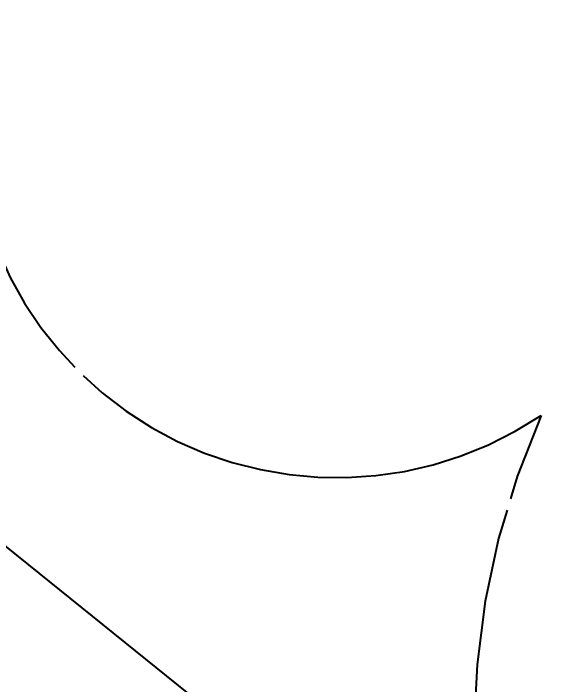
# Model space of a CAD drawing. Extents: x 383425 to 391668, y 6055101 to 6059545.
# Drawn here: x 387282.94 to 387287.73, y 6058532.52 to 6058538.25 of the extents above; entities that cross this region are included whole.
import ezdxf

# ---------------------------------------------------------------- set-up
doc = ezdxf.new("R2010")
doc.units = 0
doc.header["$LTSCALE"] = 5
doc.header["$PDMODE"] = 35
doc.header["$PDSIZE"] = 20
doc.linetypes.add('0', pattern=[1, 1, 0])
doc.layers.get('Defpoints').update_dxf_attribs({"color": 9})
for name, color, linetype in [('P-PROPOSED', 10, 'Continuous'), ('P-TXT', 4, 'Continuous'), ('T-BUSH', 110, '0')]:
    doc.layers.add(name, color=color, linetype=linetype)
doc.styles.add('80CG', font='ARIALN.TTF', dxfattribs={"height": 10})
doc.dimstyles.new('Compass 5 000', dxfattribs={"dimscale": 5, "dimtxt": 9, "dimasz": 2, "dimexe": 0.2, "dimexo": 0.0625, "dimgap": 0.5, "dimtad": 0, "dimtih": 1, "dimtoh": 1, "dimzin": 0, "dimdsep": 46, "dimtxsty": '80CG', "dimcen": 0.1, "dimse1": 1, "dimse2": 1, "dimclrd": 256, "dimclrt": 256, "dimaunit": 1, "dimadec": 4, "dimazin": 0, "dimtfac": 0.06, "dimtofl": 0, "dimtmove": 0, "dimatfit": 1, "dimfxl": 0.2, "dimtolj": 1, "dimtzin": 0, "dimlwd": -1, "dimarcsym": 0})

# ---------------------------------------------------------------- blocks, each defined once
blk = doc.blocks.new('*D104')
at = {"layer": 'Defpoints', "color": 0, "transparency": 16777216}
for p in [(387272.8933, 6058535.3112), (387290.1915, 6058527.8086), (387287.0584, 6058523.9144)]:
    blk.add_point(p, dxfattribs=at)
at = {"layer": 'P-TXT', "transparency": 16777216}
for p, q in [((387282.295, 6058546.9966), (387288.5636, 6058554.788)), ((387266.6247, 6058527.5199), (387243.1774, 6058498.3771)), ((387243.1774, 6058498.3771), (387233.1774, 6058498.3771))]:
    blk.add_line(p, q, dxfattribs=at)
for points in [[(387280.9965, 6058548.0414), (387283.5936, 6058545.9519), (387276.0264, 6058539.2053)], [(387265.3261, 6058528.5646), (387267.9232, 6058526.4751), (387272.8933, 6058535.3112)]]:
    blk.add_solid(points, dxfattribs=at)
at = {"layer": 'P-TXT', "transparency": 16777216, "insert": (387177.792, 6058498.3771), "char_height": 10, "attachment_point": 5, "style": '80CG'}
blk.add_mtext('\\A1;Nuvista\\P5.00 Water Line R/W\\PLOC 250429', dxfattribs=at)

msp = doc.modelspace()

# ---------------------------------------------------------------- linework, layer by layer
at = {"layer": 'P-PROPOSED'}
msp.add_lwpolyline([(387342.9525, 6058485.359), (387119.6277, 6058665.0384), (387078.5469, 6058694.0813), (387008.0566, 6058726.8223), (386964.4393, 6058736.5793), (386802.5165, 6058757.8744), (386759.7117, 6058762.2393), (386691.2799, 6058763.3086), (386661.7338, 6058765.5204), (386666.4894, 6058731.1725), (386660.1767, 6058733.7054), (386538.6068, 6058728.9438), (386457.7256, 6058729.1571), (386279.2073, 6058716.816)], dxfattribs=at)
at = {"layer": 'T-BUSH', "flags": 128}
msp.add_lwpolyline([(387169.22, 6058657.8367, 0.75), (387164.907, 6058653.6656, 0.75), (387158.0781, 6058647.0614, 0.75), (387153.7651, 6058642.8903, 0.75), (387163.201, 6058634.8175, 0.75), (387167.9186, 6058631.1102, 0.75), (387175.3882, 6058625.2404, 0.75), (387180.1059, 6058621.5331, 0.75), (387190.3275, 6058613.5007, 0.75), (387195.0451, 6058609.7934, 0.75), (387202.5147, 6058603.9236, 0.75), (387207.2323, 6058600.2163, 0.75), (387217.4539, 6058592.1839, 0.75), (387222.1716, 6058588.4767, 0.75), (387229.6412, 6058582.6068, 0.75), (387234.3588, 6058578.8995, 0.75), (387244.426, 6058570.6764, 0.75), (387249.0346, 6058566.8345, 0.75), (387256.3316, 6058560.7513, 0.75), (387260.9402, 6058556.9094, 0.75), (387270.9255, 6058548.5851, 0.75), (387275.5341, 6058544.7431, 0.75), (387282.8311, 6058538.66, 0.75), (387287.4397, 6058534.818, 0.75), (387297.3999, 6058526.4642, 0.75), (387301.941, 6058522.5426, 0.75), (387309.131, 6058516.3335, 0.75), (387313.6721, 6058512.412, 0.75), (387323.5112, 6058503.9153, 0.75), (387328.1285, 6058500.0849, 0.75), (387335.5093, 6058494.1038, 0.75), (387340.1709, 6058490.3263, 0.75), (387350.5919, 6058482.5645, 0.75), (387355.4842, 6058479.091, 0.75), (387362.6098, 6058483.5169, 0.75), (387366.5143, 6058488.0727, 0.75), (387374.7667, 6058498.1168, 0.75), (387378.5563, 6058502.7685, 0.75), (387386.5092, 6058512.5309, 0.75)], format="xyb", dxfattribs=at)

# ---------------------------------------------------------------- dimensions: what is measured, and where the dimension line sits
at = {"layer": 'P-TXT', "color": 3}
dim = msp.add_linear_dim(base=(387272.8933, 6058535.3112), p1=(387290.1915, 6058527.8086), p2=(387287.0584, 6058523.9144), angle=231.18105, text='Nuvista\\P5.00 Water Line R/W\\PLOC 250429', dimstyle='Compass 5 000', dxfattribs=at)
dim.commit()
dim.dimension.update_dxf_attribs({"geometry": '*D104', "text_midpoint": (387177.792, 6058498.3771), "dimtype": 161})

doc.saveas('drawing.dxf')
